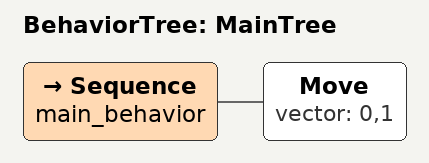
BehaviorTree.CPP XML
<root main_tree_to_execute = "MainTree" >
    <BehaviorTree ID="MainTree">
        <Sequence name="main_behavior">
            <Move vector="0,1"/>
        </Sequence>
    </BehaviorTree>
</root>
